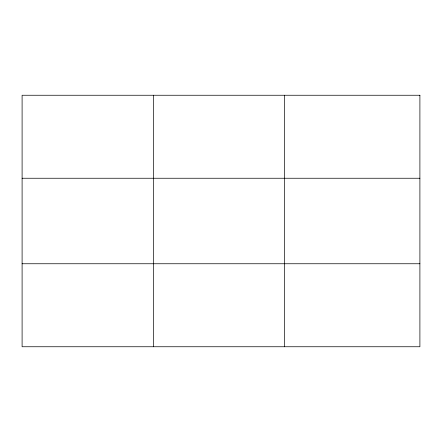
<?xml version="1.0" encoding="UTF-8"?>
<svg xmlns="http://www.w3.org/2000/svg" width="442" height="442" viewBox="0 0 442 442"><rect width="100%" height="100%" fill="white"/><g stroke="black" fill="none" stroke-linecap="round" stroke-linejoin="round"><path stroke-width="0.66" d="M153.374 346.749L153.374 95.251M284.648 346.749L284.648 95.251M22.1 178.248L419.9 178.248M22.1 263.752L419.9 263.752M419.9 95.251L419.9 346.749L22.1 346.749L22.1 95.251L419.9 95.251"/></g></svg>
